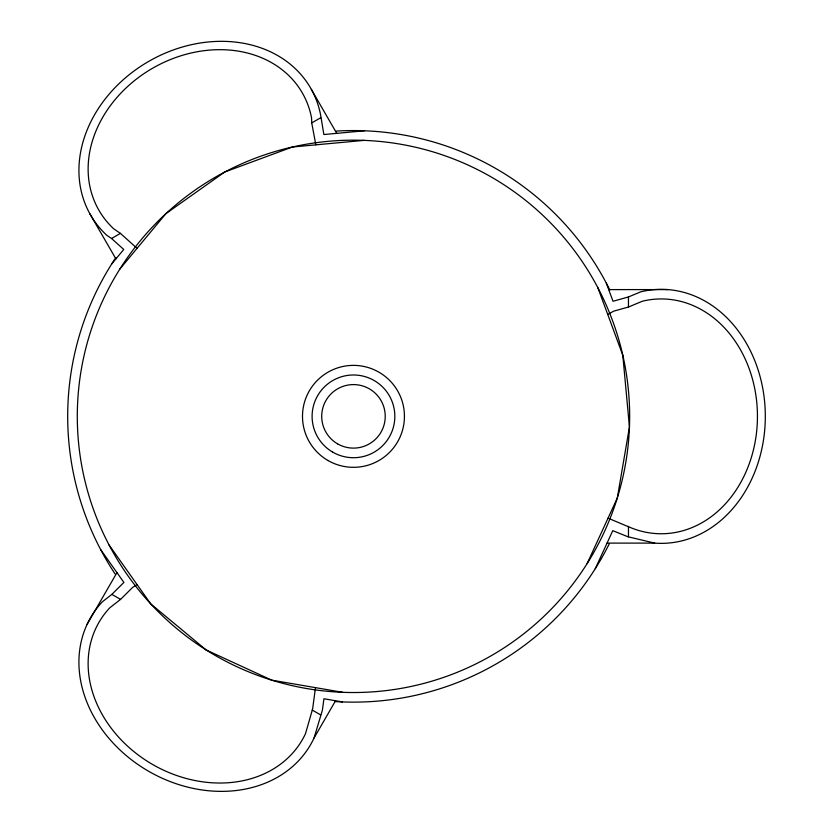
<?xml version="1.0" encoding="UTF-8"?>
<svg xmlns="http://www.w3.org/2000/svg" width="833" height="833" viewBox="0 0 833 833"><rect width="100%" height="100%" fill="white"/><g stroke="black" fill="none" stroke-linecap="round" stroke-linejoin="round"><path stroke-width="1.25" d="M315.488 687.641L312.625 708.914L305.503 733.644A117.411 96.18 30 0 1 146.66 760.852A117.411 96.18 30 0 1 109.789 607.798L120.556 599.396L132.801 587.244L137.091 584.589M100.637 549.572L123.888 582.434L111.861 594.387L102.355 601.801A127.022 104.042 30 0 0 142.245 767.38A127.022 104.042 30 0 0 314.083 737.944L322.413 710.122L323.933 698.762L342.436 701.927M587.14 563.577L617.284 498.082L629.446 427.017L622.803 355.233L597.813 287.604M595.272 568.7L612.776 530.663L627.77 536.702L654.644 543.106A127.022 104.042 -90 0 0 765.079 407.816A127.022 104.042 -90 0 0 640.785 291.821L628.457 296.954L613.015 301.275L606.309 283.126M87.121 624.313L116.964 572.635M314.083 737.944L335.553 700.751M111.684 263.999L123.753 249.473L111.549 238.498L106.707 235.218A127.022 104.042 -30 0 1 150.148 60.57A127.022 104.042 -30 0 1 320.622 115.016L323.86 134.54L364.521 130.771M119.806 269.121L165.882 213.665L224.733 172.014L292.352 147.014L364.146 140.371M111.549 238.498L120.421 233.375L137.07 248.338M315.822 144.848L311.74 122.92L320.726 117.734M607.726 314.437L613.723 311.146L628.457 307.023L642.337 301.234A117.411 96.18 -90 0 1 757.249 423.82A117.411 96.18 -90 0 1 630.519 527.591L608.048 518.157M608.704 289.592L667.889 289.592M607.049 543.106L654.644 543.106M342.8 692.327L271.735 680.155L206.24 650.011L150.783 603.946L109.133 545.094M111.861 594.387L120.556 599.396M312.208 710.049L320.632 714.912M120.421 233.375L113.809 228.898A117.411 96.18 -30 0 1 153.97 67.452A117.411 96.18 -30 0 1 311.542 117.786L311.74 122.92M311.334 89.35L336.73 133.342M89.87 213.789L115.922 258.896M628.457 296.954L628.457 307.023M628.457 526.362L628.457 536.806M609.162 544.022A285.792 285.792 0 0 1 334.762 701.521M115.069 573.937A285.792 285.792 0 0 1 115.86 257.564M336.199 131.083A285.792 285.792 0 0 1 609.798 289.967M206.24 650.011A276.181 276.181 0 0 0 629.446 427.017A276.181 276.181 0 0 0 224.733 172.014A276.181 276.181 0 0 0 206.24 650.011M327.983 460.493A50.969 50.969 0 0 0 404.442 416.354A50.969 50.969 0 0 0 327.983 372.205A50.969 50.969 0 0 0 327.983 460.493M337.594 443.854A31.758 31.758 0 0 0 385.231 416.354A31.758 31.758 0 0 0 337.594 388.844A31.758 31.758 0 0 0 337.594 443.854M332.794 452.173A41.358 41.358 0 0 0 394.832 416.354A41.358 41.358 0 0 0 332.794 380.525A41.358 41.358 0 0 0 332.794 452.173"/></g></svg>
